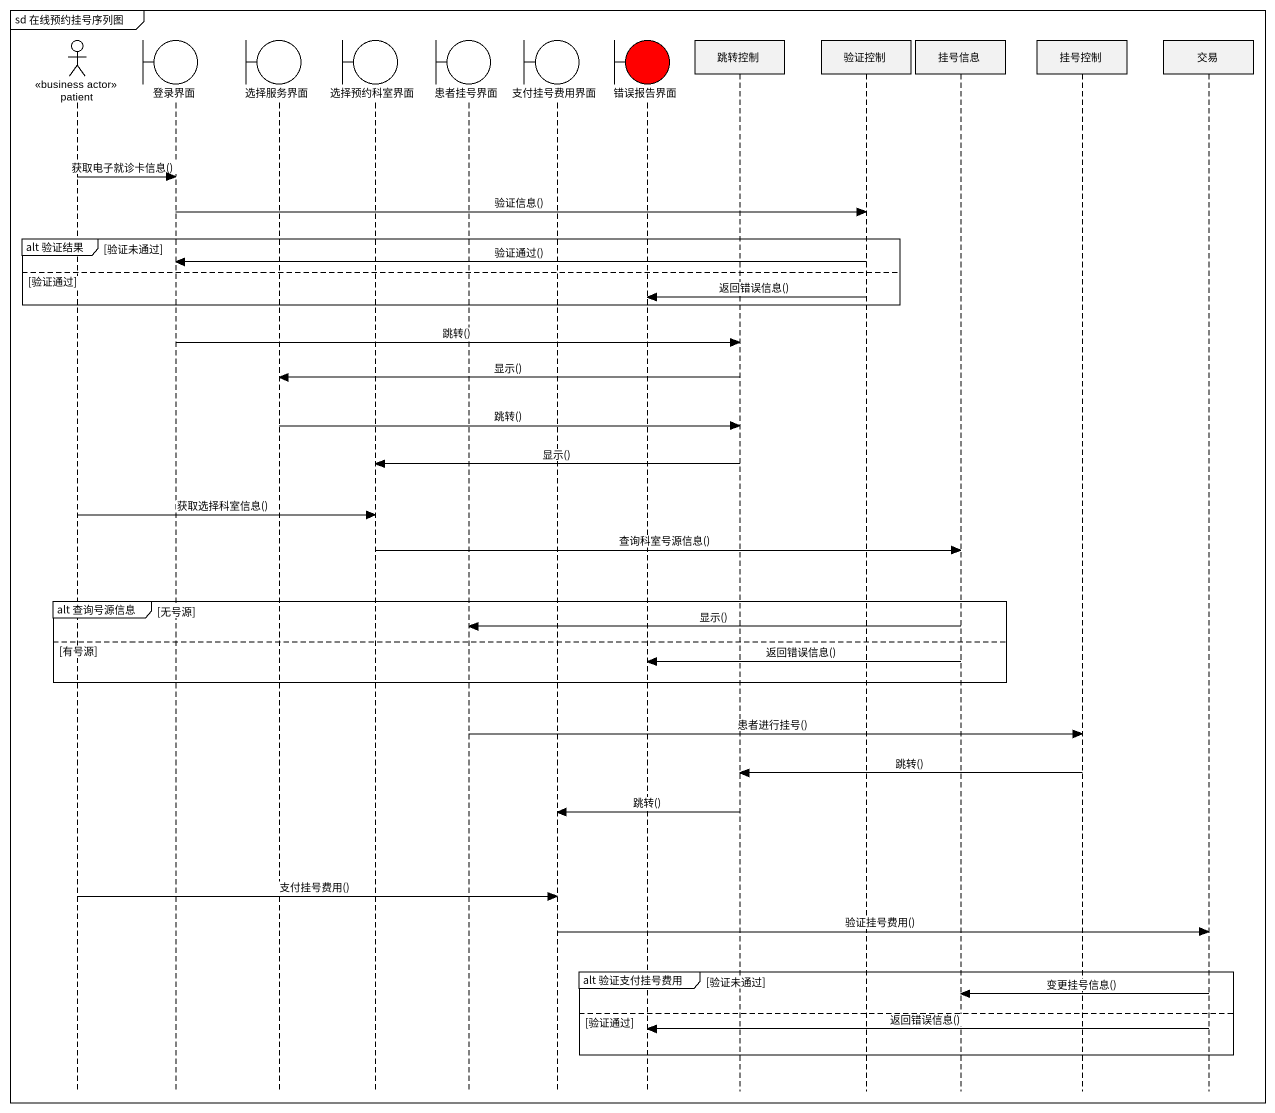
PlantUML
@startuml
mainframe sd 在线预约挂号序列图
hide footbox
actor patient <<business actor>>
boundary 登录界面
boundary 选择服务界面
boundary 选择预约科室界面
boundary 患者挂号界面
boundary 支付挂号费用界面
boundary 错误报告界面 #FF0000
participant 跳转控制
participant 验证控制
participant 挂号信息
participant 挂号控制
participant 交易

patient -> 登录界面 : 获取电子就诊卡信息()
登录界面 -> 验证控制 : 验证信息()
group alt 验证结果 [验证未通过]
  验证控制 -> 登录界面 : 验证通过()
else 验证通过
  验证控制 -> 错误报告界面 : 返回错误信息()
end
登录界面 -> 跳转控制 : 跳转()
跳转控制 -> 选择服务界面 : 显示()
选择服务界面 -> 跳转控制 : 跳转()
跳转控制 -> 选择预约科室界面 : 显示()
patient -> 选择预约科室界面 : 获取选择科室信息()
选择预约科室界面 -> 挂号信息 : 查询科室号源信息()
group alt 查询号源信息 [无号源]
  挂号信息 -> 患者挂号界面 : 显示()
else 有号源
  挂号信息 -> 错误报告界面 : 返回错误信息()
end
患者挂号界面 -> 挂号控制 : 患者进行挂号()
挂号控制 -> 跳转控制 : 跳转()
跳转控制 -> 支付挂号费用界面 : 跳转()
patient -> 支付挂号费用界面 : 支付挂号费用()
支付挂号费用界面 -> 交易 : 验证挂号费用()
group alt 验证支付挂号费用 [验证未通过]
  交易 -> 挂号信息 : 变更挂号信息()
else 验证通过
  交易 -> 错误报告界面 : 返回错误信息()
end
@enduml
